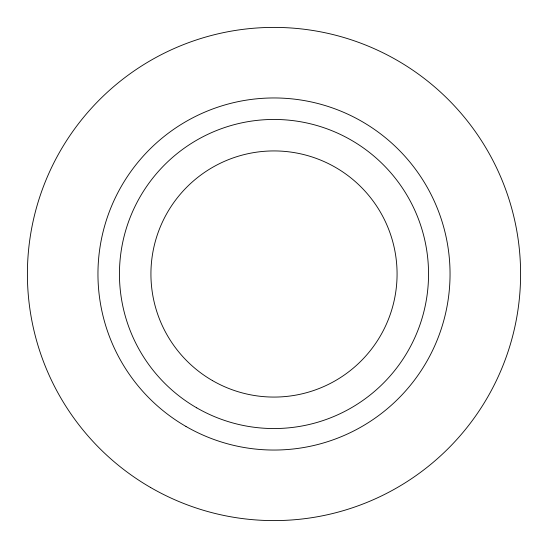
<?xml version="1.0" encoding="UTF-8"?>
<svg xmlns="http://www.w3.org/2000/svg" width="548" height="548" viewBox="0 0 548 548"><rect width="100%" height="100%" fill="white"/><g stroke="black" fill="none" stroke-linecap="round" stroke-linejoin="round"><path stroke-width="0.82" d="M150.7 487.562A246.6 246.6 0 0 0 520.6 274A246.6 246.6 0 0 0 150.7 60.438A246.6 246.6 0 0 0 150.7 487.562M185.978 426.46A176.045 176.045 0 0 0 450.045 274A176.045 176.045 0 0 0 185.978 121.54A176.045 176.045 0 0 0 185.978 426.46M196.725 407.842A154.543 154.543 0 0 0 428.543 274A154.543 154.543 0 0 0 196.725 140.158A154.543 154.543 0 0 0 196.725 407.842M212.466 380.586A123.074 123.074 0 0 0 397.074 274A123.074 123.074 0 0 0 212.466 167.414A123.074 123.074 0 0 0 212.466 380.586"/></g></svg>
